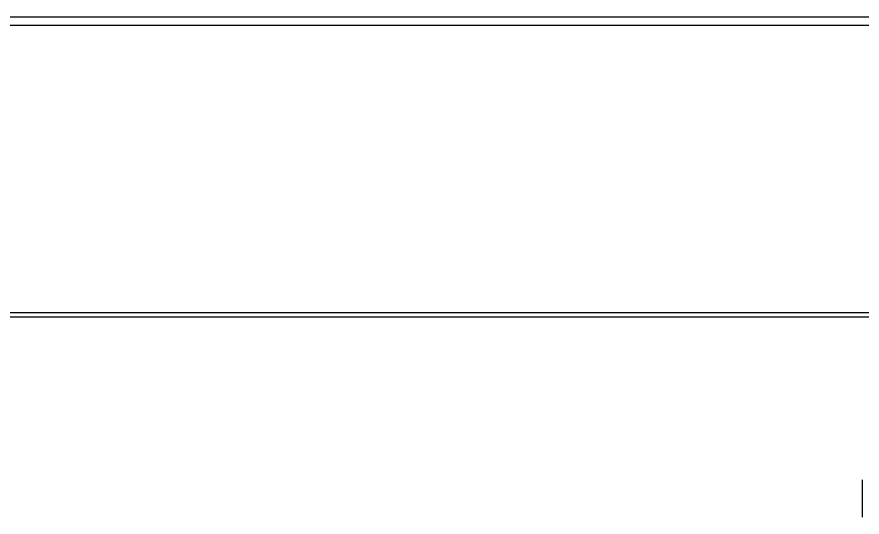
# Model space of a CAD drawing. Extents: x 12.3 to 108.7, y 1.1 to 80.4.
# Drawn here: x 24.174 to 25.532, y 29.485 to 30.289 of the extents above; entities that cross this region are included whole.
import ezdxf

# ---------------------------------------------------------------- set-up
doc = ezdxf.new("R2010")
doc.units = 0
doc.header["$MEASUREMENT"] = 0
doc.layers.add('OBJECT', color=7, linetype='CONTINUOUS')

msp = doc.modelspace()

# ---------------------------------------------------------------- linework, layer by layer
at = {"layer": 'OBJECT'}
for p, q in [((21.3903, 30.2886), (26.5023, 30.2886)), ((26.5113, 30.2747), (21.3998, 30.2747)), ((27.5475, 29.8135), (21.8341, 29.8135)), ((27.3814, 29.8063), (23.7488, 29.8063)), ((25.5321, 29.5453), (25.5321, 29.4853))]:
    msp.add_line(p, q, dxfattribs=at)

doc.saveas('drawing.dxf')
